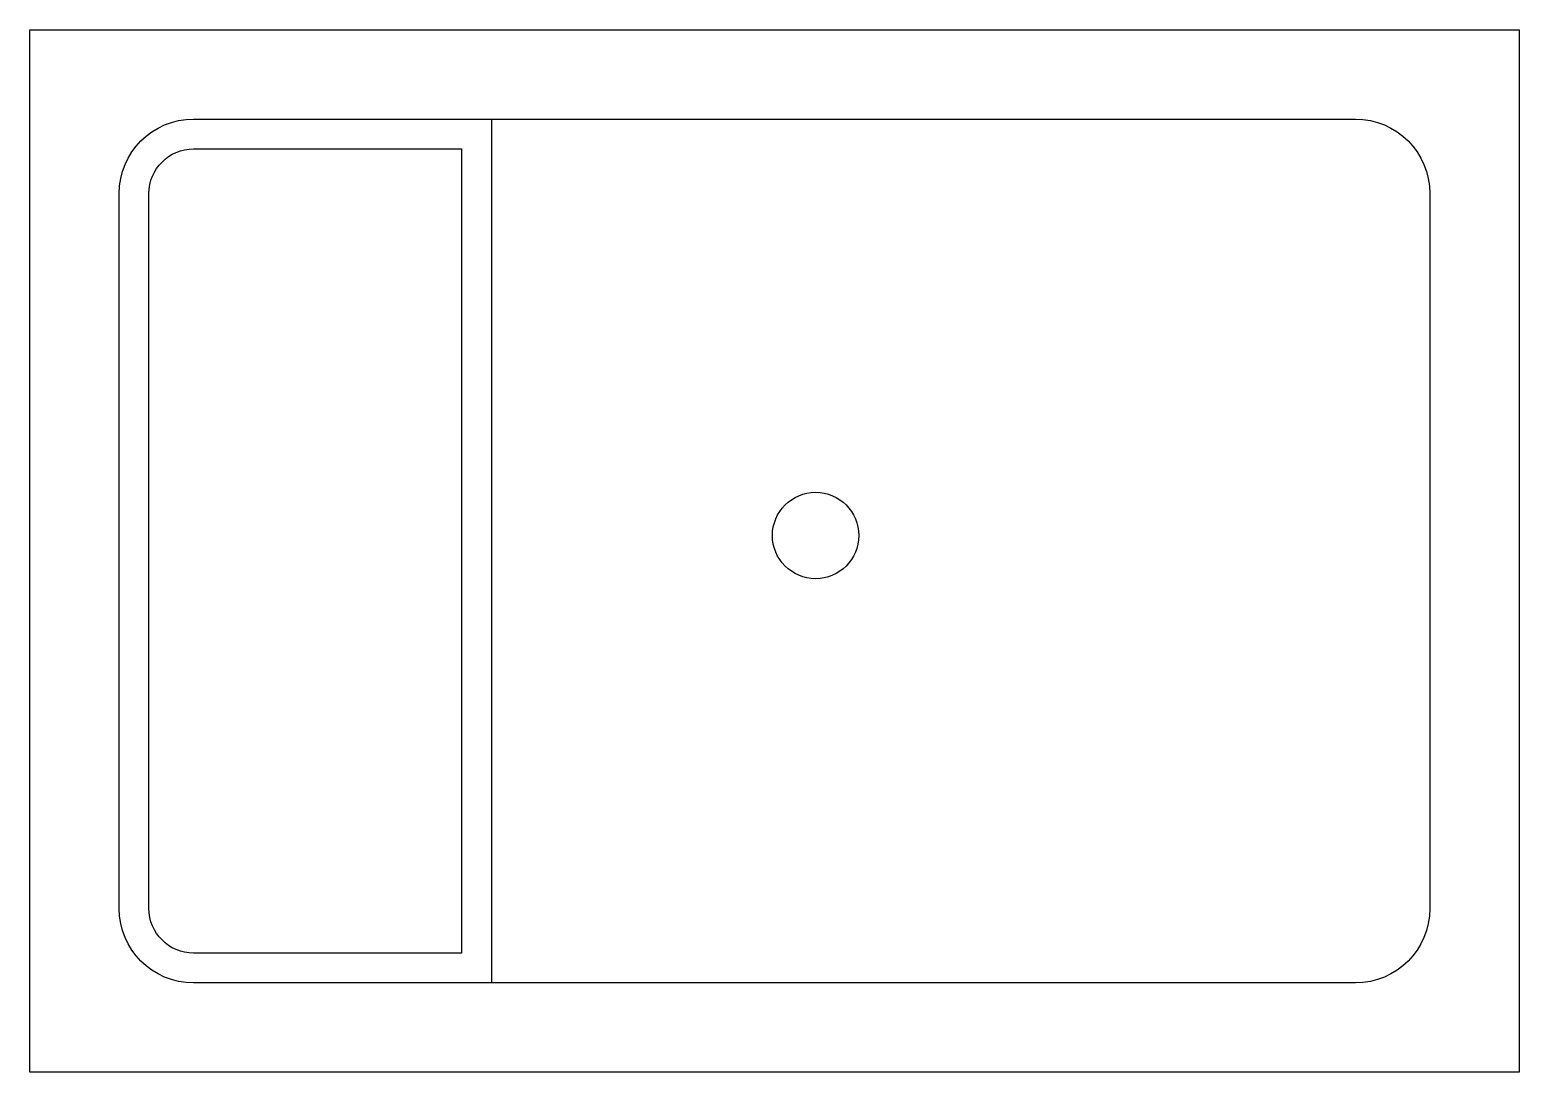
# Model space of a CAD drawing. Extents: x 0 to 1000, y -700 to 0.
import ezdxf

# ---------------------------------------------------------------- set-up
doc = ezdxf.new("R2010")
doc.units = 0
doc.header["$LTSCALE"] = 100
doc.layers.get('0').update_dxf_attribs({"linetype": 'CONTINUOUS'})

msp = doc.modelspace()

# ---------------------------------------------------------------- linework, layer by layer
at = {"color": 0}
msp.add_lwpolyline([(0, 0), (1000, 0), (1000, -700), (0, -700)], close=True, dxfattribs=at)
for points in [[(110, -60), (890, -60, -0.41421), (940, -110), (940, -590, -0.41421), (890, -640), (110, -640, -0.41421), (60, -590), (60, -110, -0.41421)], [(289.9, -620), (110, -620, -0.41421), (80, -590), (80, -110, -0.41421), (110, -80), (289.9, -80)]]:
    msp.add_lwpolyline(points, format="xyb", close=True, dxfattribs=at)
msp.add_lwpolyline([(309.9, -60), (309.9, -640)], dxfattribs=at)
msp.add_circle((527.6, -339.6), 29, dxfattribs=at)

doc.saveas('drawing.dxf')
